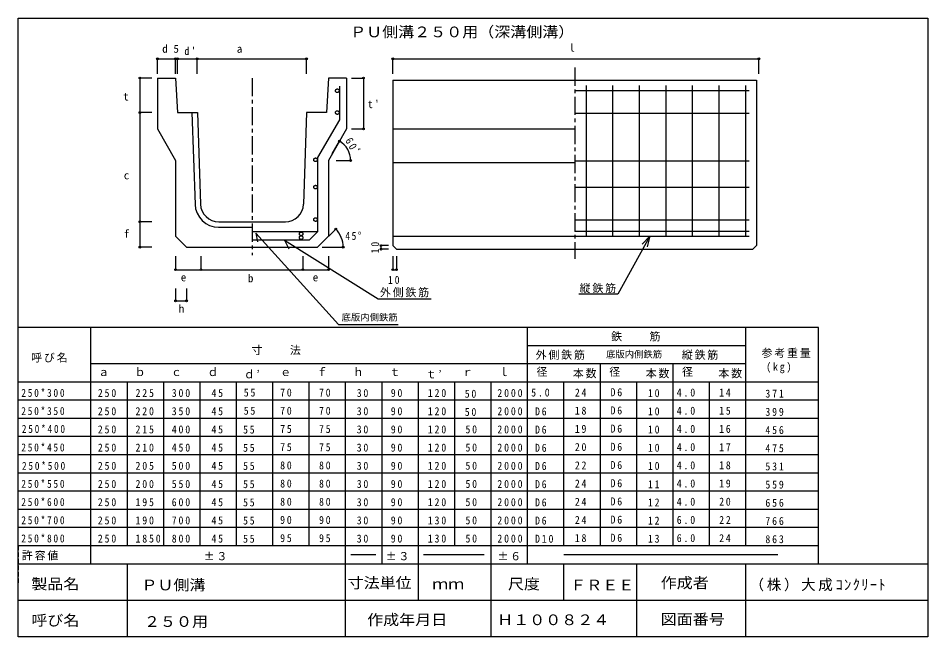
# Model space of a CAD drawing. Units: millimetres, scale not verified. Extents: x -1285 to 1215, y -900 to 800.
import ezdxf
from ezdxf.enums import TextEntityAlignment as Align

# ---------------------------------------------------------------- set-up
doc = ezdxf.new("R2010")
doc.units = ezdxf.units.MM
doc.header["$LTSCALE"] = 10
doc.header["$PDMODE"] = 32
doc.header["$PDSIZE"] = 5
doc.linetypes.add('CHAIN1', pattern=[8, 5, -1, 1, -1])
doc.linetypes.add('DASHED1', pattern=[1.8, 1.2, -0.6])
doc.layers.add('0-0', color=7, linetype='Continuous')
doc.styles.add('ＭＳ ゴシック', font='')
doc.styles.get('ＭＳ ゴシック').set_extended_font_data('MS Gothic')

msp = doc.modelspace()

# ---------------------------------------------------------------- linework, layer by layer
at = {"layer": '0-0', "color": 4}
for p, q in [((-902.37, 688.42), (-852.37, 688.42)), ((-902.37, 646.86), (-902.37, 688.42)), ((-492.37, 646.86), (-492.37, 688.42)), ((-255.57, 688.42), (750.65, 688.42)), ((-255.57, 646.86), (-255.57, 688.42)), ((750.65, 646.86), (750.65, 688.42)), ((-950.42, 635.6), (-950.42, 540.6)), ((-918.09, 635.6), (-950.42, 635.6)), ((-368.59, 635.6), (-336.27, 635.6)), ((-336.27, 635.6), (-336.27, 495.6)), ((-368.59, 495.6), (-336.27, 495.6)), ((-421.94, 427.07), (-401.81, 461.93)), ((-411.51, 409), (-371.25, 409)), ((-453.12, 179.85), (-412.34, 220.63)), ((-287.8, 165.06), (-287.8, 175.06)), ((-266.86, 175.06), (-287.8, 175.06)), ((-918.09, 170.6), (-950.42, 170.6)), ((-449.29, 170.6), (-391.62, 170.6)), ((-266.86, 165.06), (-287.8, 165.06)), ((-852.37, 145.84), (-852.37, 108.9)), ((-432.37, 145.84), (-432.37, 108.9)), ((-255.57, 145.84), (-255.57, 108.9)), ((-245.57, 145.84), (-245.57, 108.9)), ((-852.37, 108.9), (-782.61, 108.9)), ((-255.57, 108.9), (-245.57, 108.9)), ((-852.37, 57.27), (-852.37, 23.25)), ((-822.37, 57.27), (-822.37, 23.25)), ((-852.37, 23.25), (-822.37, 23.25))]:
    msp.add_line(p, q, dxfattribs=at)
at = {"layer": '0-0', "linetype": 'CHAIN1'}
for p, q in [((244.43, 664.27), (244.43, 138.63)), ((-642.37, 635.6), (-642.37, 148.64))]:
    msp.add_line(p, q, dxfattribs=at)
at = {"layer": '0-0'}
for p, q in [((-902.37, 635.6), (-852.37, 635.6)), ((-902.37, 635.6), (-902.37, 495.6)), ((-382.37, 635.6), (-432.37, 635.6)), ((-255.57, 630.06), (-255.57, 175.06)), ((-807.38, 540.6), (-798.97, 288.43)), ((-792.37, 540.6), (-783.98, 288.93)), ((-492.37, 540.6), (-500.76, 288.93)), ((-255.57, 496.32), (244.43, 496.32)), ((-432.37, 409), (-432.37, 200.6)), ((-255.57, 403.01), (244.43, 403.01)), ((-734.15, 225.6), (-642.37, 225.6)), ((-734.01, 240.6), (-550.73, 240.6)), ((-822.37, 170.6), (-852.37, 200.6)), ((-631.9, 208.88), (-627.16, 185.2)), ((-631.9, 208.88), (-404.42, -41.35)), ((-462.37, 170.6), (-432.37, 200.6)), ((-255.57, 200.6), (244.43, 200.6)), ((450.63, 200.73), (363.48, 41.43)), ((450.63, 200.73), (429.91, 179.04)), ((450.63, 200.73), (443.53, 171.58)), ((-553.43, 190.05), (-541.49, 166.17)), ((-553.43, 190.05), (-295.9, 29.09)), ((-255.57, 175.06), (-245.57, 165.06)), ((744.43, 175.06), (734.43, 165.06)), ((-822.37, 170.6), (-462.37, 170.6)), ((-245.57, 165.06), (734.43, 165.06)), ((-295.9, 29.09), (-149.99, 29.09)), ((363.48, 41.43), (255.58, 41.43)), ((915, -50), (-1285, -50)), ((-1085, -700), (-1085, -50)), ((-404.42, -41.35), (-241.06, -41.35)), ((115, -700), (115, -50)), ((715, -650), (715, -50)), ((915, -700), (915, -50)), ((715, -100), (115, -100)), ((715, -150), (-1085, -150)), ((315, -650), (315, -150)), ((515, -650), (515, -150)), ((915, -200), (-1285, -200)), ((-985, -650), (-985, -200)), ((-885, -650), (-885, -200)), ((-785, -650), (-785, -200)), ((-685, -650), (-685, -200)), ((-585, -650), (-585, -200)), ((-485, -650), (-485, -200)), ((-385, -700), (-385, -200)), ((-285, -700), (-285, -200)), ((-185, -700), (-185, -200)), ((-85, -650), (-85, -200)), ((15, -700), (15, -200)), ((215, -650), (215, -200)), ((415, -650), (415, -200)), ((615, -650), (615, -200)), ((915, -250), (-1285, -250)), ((915, -300), (-1285, -300)), ((915, -350), (-1285, -350)), ((915, -400), (-1285, -400)), ((915, -450), (-1285, -450)), ((915, -500), (-1285, -500)), ((915, -550), (-1285, -550)), ((915, -600), (-1285, -600)), ((915, -650), (-1285, -650)), ((-302.33, -675), (-370.82, -675)), ((-4.65, -675), (-170.82, -675)), ((802.66, -675), (215, -675))]:
    msp.add_line(p, q, dxfattribs=at)
at = {"layer": '0-0', "color": 2}
for p, q in [((244.43, 601.33), (723.8, 601.33)), ((275.8, 615.14), (275.8, 200.73)), ((348.8, 615.14), (348.8, 200.73)), ((421.8, 615.14), (421.8, 200.73)), ((494.8, 615.14), (494.8, 200.73)), ((567.8, 615.14), (567.8, 200.73)), ((640.8, 615.14), (640.8, 200.73)), ((713.8, 615.14), (713.8, 200.73)), ((244.43, 539.17), (723.8, 539.17)), ((-462.37, 417.04), (-462.37, 213.03)), ((244.43, 407.94), (723.8, 407.94)), ((244.43, 335.42), (723.8, 335.42)), ((244.43, 245.63), (723.8, 245.63)), ((-462.37, 213.03), (-642.37, 213.03)), ((-484.79, 190.6), (-462.37, 213.03)), ((244.43, 214.55), (723.8, 214.55)), ((244.43, 200.73), (723.8, 200.73)), ((-642.37, 190.6), (-484.79, 190.6)), ((1215, -700), (-1285, -700)), ((-985, -900), (-985, -700)), ((-385, -900), (-385, -700)), ((-185, -800), (-185, -700)), ((15, -900), (15, -700)), ((215, -800), (215, -700)), ((415, -900), (415, -700)), ((715, -900), (715, -700)), ((1215, -800), (-1285, -800))]:
    msp.add_line(p, q, dxfattribs=at)
at = {"layer": '0-0', "linetype": 'DASHED1'}
msp.add_line((-1285, -650), (-1285, -751.51), dxfattribs=at)
at = {"layer": '0-0', "color": 2}
msp.add_lwpolyline([(1215, -900), (-1285, -900), (-1285, 800), (1215, 800)], close=True, dxfattribs=at)
at = {"layer": '0-0', "color": 4}
for points in [[(-852.37, 646.86), (-852.37, 688.42), (-847.37, 688.42)], [(-847.37, 646.86), (-847.37, 688.42), (-793.33, 688.42)], [(-793.33, 646.86), (-793.33, 688.42), (-492.37, 688.42)], [(-918.09, 540.6), (-950.42, 540.6), (-950.42, 240.6)], [(-918.09, 240.6), (-950.42, 240.6), (-950.42, 170.6)], [(-782.61, 145.84), (-782.61, 108.9), (-502.37, 108.9)], [(-502.37, 145.84), (-502.37, 108.9), (-432.37, 108.9)]]:
    msp.add_lwpolyline(points, dxfattribs=at)
at = {"layer": '0-0'}
for points in [[(-852.37, 635.6), (-847.37, 540.6), (-792.37, 540.6)], [(-432.37, 635.6), (-437.37, 540.6), (-492.37, 540.6)], [(-382.37, 635.6), (-382.37, 495.6), (-432.37, 409)], [(-255.57, 630.06), (744.43, 630.06), (744.43, 175.06)], [(-902.37, 495.6), (-852.37, 409), (-852.37, 200.6)]]:
    msp.add_lwpolyline(points, dxfattribs=at)
at = {"layer": '0-0', "color": 2}
msp.add_lwpolyline([(-402.37, 613.25), (-402.37, 520.96), (-462.37, 417.04)], dxfattribs=at)
at = {"layer": '0-0', "linetype": 'CHAIN1'}
for centre in [(-407.93, 600.52), (-407.93, 540.69), (-467.75, 410.85), (-467.75, 335.75), (-467.75, 246.65), (-507.3, 207.28), (-507.3, 196.92)]:
    msp.add_circle(centre, 5, dxfattribs=at)
at = {"layer": '0-0', "color": 4}
for centre, radius, end in [((-432.37, 409), 61.12, 60.00003), ((-462.37, 170.6), 70.75, 45.00008)]:
    msp.add_arc(centre, radius, 0, end, dxfattribs=at)
at = {"layer": '0-0'}
for centre, radius, start, end in [((-734.01, 290.6), 65, 181.90918, 270), ((-734.01, 290.6), 50, 181.90918, 270), ((-550.73, 290.6), 50, 270, 358.09082)]:
    msp.add_arc(centre, radius, start, end, dxfattribs=at)
at = {"layer": '0-0', "color": 4}
for p in [(-902.37, 688.42), (-852.37, 688.42), (-847.37, 688.42), (-793.33, 688.42), (-492.37, 688.42), (-255.57, 688.42), (750.65, 688.42), (-950.42, 635.6), (-336.27, 635.6), (-950.42, 540.6), (-336.27, 495.6), (-401.81, 461.93), (-371.25, 409), (-950.42, 240.6), (-412.34, 220.63), (-287.8, 175.06), (-950.42, 170.6), (-391.62, 170.6), (-287.8, 165.06), (-852.37, 108.9), (-782.61, 108.9), (-502.37, 108.9), (-432.37, 108.9), (-255.57, 108.9), (-245.57, 108.9), (-852.37, 23.25), (-822.37, 23.25)]:
    msp.add_point(p, dxfattribs=at)

# ---------------------------------------------------------------- texts
at = {"layer": '0-0', "style": 'ＭＳ ゴシック', "width": 1.1}
for s, p in [('ＰＵ側溝２５０用（深溝側溝）', (-372.68, 738.88)), ('製品名', (-1248.93, -778.22)), ('ＰＵ側溝', (-946.41, -781.07)), ('寸法単位', (-379.5, -775.24)), ('ｍｍ', (-147.26, -778.22)), ('尺度', (61.17, -778.22)), ('ＦＲＥＥ', (232.28, -781.07)), ('作成者', (480.99, -775.24)), ('呼び名', (-1248.93, -878.22)), ('２５０用', (-939.24, -881.49)), ('作成年月日', (-325.91, -876.47)), ('Ｈ１００８２４', (31.45, -876.71)), ('図面番号', (480.99, -875.24))]:
    msp.add_text(s, height=29.33, dxfattribs=at).set_placement(p, align=Align.BOTTOM_LEFT)
at = {"layer": '0-0', "style": 'ＭＳ ゴシック'}
for s, height, p in [('d', 21.99, (-889.19, 698.42)), ('5', 21.99, (-858.25, 698.42)), ('l', 21.99, (229.84, 701.34)), ('a', 21.99, (-684.25, 698.42)), ('t', 21.99, (-996.13, 567.18)), ('c', 21.99, (-994.8, 350.68)), ('f', 21.99, (-994.8, 189.96)), ('e', 21.99, (-838.07, 70.42)), ('b', 21.99, (-653.44, 67.76)), ('e', 21.99, (-475.46, 70.42)), ('h', 21.99, (-843.67, -15.64)), ('底版内側鉄筋', 18.33, (-396.18, -36.78)), ('底版内側鉄筋', 18.33, (330.71, -138.34)), ('ａ', 21.99, (-1065, -190)), ('ｂ', 21.99, (-965, -190)), ('ｃ', 21.99, (-865, -190)), ('ｄ', 21.99, (-765, -190)), ('ｅ', 21.99, (-565, -190)), ('ｆ', 21.99, (-465, -190)), ('ｈ', 21.99, (-365, -190)), ('ｔ', 21.99, (-265, -190)), ('ｒ', 21.99, (-65, -190)), ('ｌ', 21.99, (35, -190)), ('径', 21.99, (139.54, -189.71)), ('径', 21.99, (339.54, -189.71)), ('径', 21.99, (539.54, -189.71))]:
    msp.add_text(s, height=height, dxfattribs=at).set_placement(p, align=Align.BOTTOM_LEFT)
at = {"layer": '0-0', "attachment_point": 7, "style": 'ＭＳ ゴシック'}
for s, insert, char_height in [("\\T1.36;\\W0.9;d'", (-828.29, 698.42), 21.99), ("\\T1.36;\\W0.9;t'", (-324.04, 552.57), 21.99), ('\\T1.27;\\W0.9;45°', (-385.99, 190.55), 21.99), ('\\T1.36;\\W0.9;10', (-268.61, 69.52), 21.99), ('\\T1.36;\\W0.9;10', (-268.61, 69.52), 21.99), ('\\T1.17;外側鉄筋', (-290.87, 32.95), 21.99), ('\\T1.17;縦鉄筋', (258.04, 44.33), 21.99), ('\\T1.17;鉄\u3000\u3000筋', (344.92, -88.31), 21.99), ('\\T1.17;寸\u3000\u3000法', (-643.63, -125.87), 21.99), ('\\T1.17;呼び名', (-1249.48, -146.56), 21.99), ('\\T1.17;外側鉄筋', (137.23, -138.92), 21.99), ('\\T1.17;縦鉄筋', (538.96, -138.92), 21.99), ('\\T1.17;参考重量', (757.99, -133.85), 21.99), ('\\T1.38;\\W0.9;(kg)', (770.95, -175.96), 21.99), ('\\T1.17;ｄ’', (-665, -190), 21.99), ('\\T1.17;ｔ’', (-165, -190), 21.99), ('\\T1.17;本数', (239.54, -189.71), 21.99), ('\\T1.17;本数', (439.54, -189.71), 21.99), ('\\T1.17;本数', (639.54, -189.71), 21.99), ('\\T1.39;\\W0.85;250*300', (-1276.37, -240.92), 21.99), ('\\T1.38;\\W0.9;250', (-1066.17, -241.32), 21.99), ('\\T1.38;\\W0.9;225', (-962.57, -241.32), 21.99), ('\\T1.38;\\W0.9;300', (-862.95, -241.32), 21.99), ('\\T1.36;\\W0.9;45', (-753.75, -241.32), 21.99), ('\\T1.36;\\W0.9;55', (-665, -240), 21.99), ('\\T1.36;\\W0.9;70', (-565, -240), 21.99), ('\\T1.36;\\W0.9;70', (-458.14, -240.21), 21.99), ('\\T1.36;\\W0.9;30', (-354.51, -241.32), 21.99), ('\\T1.36;\\W0.9;90', (-260.87, -241.32), 21.99), ('\\T1.38;\\W0.9;120', (-159.26, -241.32), 21.99), ('\\T1.36;\\W0.9;50', (-57.65, -243.32), 21.99), ('\\T1.38;\\W0.9;2000', (32, -241.32), 21.99), ('\\T1.38;\\W0.9;5.0', (125, -240), 21.99), ('\\T1.36;\\W0.9;24', (244.93, -239.85), 21.99), ('\\T1.36;\\W0.9;D6', (343.12, -239.24), 21.99), ('\\T1.36;\\W0.9;10', (445.91, -241.64), 21.99), ('\\T1.38;\\W0.9;4.0', (525, -240), 21.99), ('\\T1.36;\\W0.9;14', (641.51, -239.85), 21.99), ('\\T1.38;\\W0.9;371', (768.59, -242.99), 21.99), ('\\T1.39;\\W0.85;250*350', (-1276.37, -290.92), 21.99), ('\\T1.38;\\W0.9;250', (-1066.17, -291.32), 21.99), ('\\T1.38;\\W0.9;220', (-962.57, -291.32), 21.99), ('\\T1.38;\\W0.9;350', (-862.95, -291.32), 21.99), ('\\T1.36;\\W0.9;45', (-753.75, -291.32), 21.99), ('\\T1.36;\\W0.9;55', (-665, -290), 21.99), ('\\T1.36;\\W0.9;70', (-565, -290), 21.99), ('\\T1.36;\\W0.9;70', (-458.14, -290.21), 21.99), ('\\T1.36;\\W0.9;30', (-354.51, -291.32), 21.99), ('\\T1.36;\\W0.9;90', (-260.87, -291.32), 21.99), ('\\T1.38;\\W0.9;120', (-159.26, -291.32), 21.99), ('\\T1.36;\\W0.9;50', (-57.65, -293.32), 21.99), ('\\T1.38;\\W0.9;2000', (32, -291.32), 21.99), ('\\T1.36;\\W0.9;D6', (135.47, -291.89), 21.99), ('\\T1.36;\\W0.9;18', (244.93, -289.85), 21.99), ('\\T1.36;\\W0.9;D6', (343.12, -289.24), 21.99), ('\\T1.36;\\W0.9;10', (445.91, -291.64), 21.99), ('\\T1.38;\\W0.9;4.0', (525, -290), 21.99), ('\\T1.36;\\W0.9;15', (641.51, -289.85), 21.99), ('\\T1.38;\\W0.9;399', (768.59, -292.99), 21.99), ('\\T1.39;\\W0.85;250*400', (-1275, -340), 21.99), ('\\T1.38;\\W0.9;250', (-1066.17, -341.32), 21.99), ('\\T1.38;\\W0.9;215', (-962.57, -341.32), 21.99), ('\\T1.38;\\W0.9;400', (-862.95, -341.32), 21.99), ('\\T1.36;\\W0.9;45', (-753.75, -341.32), 21.99), ('\\T1.36;\\W0.9;55', (-666.99, -341.8), 21.99), ('\\T1.36;\\W0.9;75', (-565, -340), 21.99), ('\\T1.36;\\W0.9;75', (-458.14, -340.21), 21.99), ('\\T1.36;\\W0.9;30', (-354.51, -341.32), 21.99), ('\\T1.36;\\W0.9;90', (-260.87, -341.32), 21.99), ('\\T1.38;\\W0.9;120', (-159.26, -341.32), 21.99), ('\\T1.36;\\W0.9;50', (-55.66, -341.13), 21.99), ('\\T1.38;\\W0.9;2000', (32, -341.32), 21.99), ('\\T1.36;\\W0.9;D6', (135.47, -341.89), 21.99), ('\\T1.36;\\W0.9;19', (244.93, -339.85), 21.99), ('\\T1.36;\\W0.9;D6', (343.12, -339.24), 21.99), ('\\T1.36;\\W0.9;10', (445.91, -341.64), 21.99), ('\\T1.38;\\W0.9;4.0', (525, -340), 21.99), ('\\T1.36;\\W0.9;16', (641.51, -339.85), 21.99), ('\\T1.38;\\W0.9;456', (768.59, -342.99), 21.99), ('\\T1.39;\\W0.85;250*450', (-1276.37, -390.92), 21.99), ('\\T1.38;\\W0.9;250', (-1066.17, -391.32), 21.99), ('\\T1.38;\\W0.9;210', (-962.57, -391.32), 21.99), ('\\T1.38;\\W0.9;450', (-862.95, -391.32), 21.99), ('\\T1.36;\\W0.9;45', (-753.75, -391.32), 21.99), ('\\T1.36;\\W0.9;55', (-666.99, -391.8), 21.99), ('\\T1.36;\\W0.9;75', (-565, -390), 21.99), ('\\T1.36;\\W0.9;75', (-458.14, -390.21), 21.99), ('\\T1.36;\\W0.9;30', (-354.51, -391.32), 21.99), ('\\T1.36;\\W0.9;90', (-260.87, -391.32), 21.99), ('\\T1.38;\\W0.9;120', (-159.26, -391.32), 21.99), ('\\T1.36;\\W0.9;50', (-55.66, -391.13), 21.99), ('\\T1.38;\\W0.9;2000', (32, -391.32), 21.99), ('\\T1.36;\\W0.9;D6', (135.47, -391.89), 21.99), ('\\T1.36;\\W0.9;20', (244.93, -389.85), 21.99), ('\\T1.36;\\W0.9;D6', (343.12, -389.24), 21.99), ('\\T1.36;\\W0.9;10', (445.91, -391.64), 21.99), ('\\T1.38;\\W0.9;4.0', (525, -390), 21.99), ('\\T1.36;\\W0.9;17', (641.51, -389.85), 21.99), ('\\T1.38;\\W0.9;475', (768.59, -392.99), 21.99), ('\\T1.39;\\W0.85;250*500', (-1274.58, -441.48), 21.99), ('\\T1.38;\\W0.9;250', (-1066.17, -441.32), 21.99), ('\\T1.38;\\W0.9;205', (-962.57, -441.32), 21.99), ('\\T1.38;\\W0.9;500', (-862.95, -441.32), 21.99), ('\\T1.36;\\W0.9;45', (-753.75, -441.32), 21.99), ('\\T1.36;\\W0.9;55', (-666.99, -441.8), 21.99), ('\\T1.36;\\W0.9;80', (-565, -440), 21.99), ('\\T1.36;\\W0.9;80', (-458.14, -440.21), 21.99), ('\\T1.36;\\W0.9;30', (-354.51, -441.32), 21.99), ('\\T1.36;\\W0.9;90', (-260.87, -441.32), 21.99), ('\\T1.38;\\W0.9;120', (-159.26, -441.32), 21.99), ('\\T1.36;\\W0.9;50', (-55.66, -441.13), 21.99), ('\\T1.38;\\W0.9;2000', (32, -441.32), 21.99), ('\\T1.36;\\W0.9;D6', (135.47, -441.89), 21.99), ('\\T1.36;\\W0.9;22', (244.93, -439.85), 21.99), ('\\T1.36;\\W0.9;D6', (343.12, -439.24), 21.99), ('\\T1.36;\\W0.9;10', (445.91, -441.64), 21.99), ('\\T1.38;\\W0.9;4.0', (525, -440), 21.99), ('\\T1.36;\\W0.9;18', (641.51, -439.85), 21.99), ('\\T1.38;\\W0.9;531', (768.59, -442.99), 21.99), ('\\T1.39;\\W0.85;250*550', (-1276.37, -490.92), 21.99), ('\\T1.38;\\W0.9;250', (-1066.17, -491.32), 21.99), ('\\T1.38;\\W0.9;200', (-962.57, -491.32), 21.99), ('\\T1.38;\\W0.9;550', (-862.95, -491.32), 21.99), ('\\T1.36;\\W0.9;45', (-753.75, -491.32), 21.99), ('\\T1.36;\\W0.9;55', (-666.99, -491.8), 21.99), ('\\T1.36;\\W0.9;80', (-565, -490), 21.99), ('\\T1.36;\\W0.9;80', (-458.14, -490.21), 21.99), ('\\T1.36;\\W0.9;30', (-354.51, -491.32), 21.99), ('\\T1.36;\\W0.9;90', (-260.87, -491.32), 21.99), ('\\T1.38;\\W0.9;120', (-159.26, -491.32), 21.99), ('\\T1.36;\\W0.9;50', (-55.66, -491.13), 21.99), ('\\T1.38;\\W0.9;2000', (32, -491.32), 21.99), ('\\T1.36;\\W0.9;D6', (135.47, -491.89), 21.99), ('\\T1.36;\\W0.9;24', (244.93, -489.85), 21.99), ('\\T1.36;\\W0.9;D6', (343.12, -489.24), 21.99), ('\\T1.36;\\W0.9;11', (445.91, -491.64), 21.99), ('\\T1.38;\\W0.9;4.0', (525, -490), 21.99), ('\\T1.36;\\W0.9;19', (641.51, -489.85), 21.99), ('\\T1.38;\\W0.9;559', (768.59, -492.99), 21.99), ('\\T1.39;\\W0.85;250*600', (-1276.37, -540.92), 21.99), ('\\T1.38;\\W0.9;250', (-1066.17, -541.32), 21.99), ('\\T1.38;\\W0.9;195', (-962.57, -541.32), 21.99), ('\\T1.38;\\W0.9;600', (-862.95, -541.32), 21.99), ('\\T1.36;\\W0.9;45', (-753.75, -541.32), 21.99), ('\\T1.36;\\W0.9;55', (-666.99, -541.8), 21.99), ('\\T1.36;\\W0.9;80', (-565, -540), 21.99), ('\\T1.36;\\W0.9;80', (-458.14, -540.21), 21.99), ('\\T1.36;\\W0.9;30', (-354.51, -541.32), 21.99), ('\\T1.36;\\W0.9;90', (-260.87, -541.32), 21.99), ('\\T1.38;\\W0.9;120', (-159.26, -541.32), 21.99), ('\\T1.36;\\W0.9;50', (-55.66, -541.13), 21.99), ('\\T1.38;\\W0.9;2000', (32, -541.32), 21.99), ('\\T1.36;\\W0.9;D6', (135.47, -541.89), 21.99), ('\\T1.36;\\W0.9;24', (244.93, -539.85), 21.99), ('\\T1.36;\\W0.9;D6', (343.12, -539.24), 21.99), ('\\T1.36;\\W0.9;12', (445.91, -541.64), 21.99), ('\\T1.38;\\W0.9;4.0', (525, -540), 21.99), ('\\T1.36;\\W0.9;20', (641.51, -539.85), 21.99), ('\\T1.38;\\W0.9;656', (768.59, -542.99), 21.99), ('\\T1.39;\\W0.85;250*700', (-1276.37, -590.92), 21.99), ('\\T1.38;\\W0.9;250', (-1066.17, -591.32), 21.99), ('\\T1.38;\\W0.9;190', (-962.57, -591.32), 21.99), ('\\T1.38;\\W0.9;700', (-862.95, -591.32), 21.99), ('\\T1.36;\\W0.9;45', (-753.75, -591.32), 21.99), ('\\T1.36;\\W0.9;55', (-666.99, -591.8), 21.99), ('\\T1.36;\\W0.9;90', (-565, -590), 21.99), ('\\T1.36;\\W0.9;90', (-458.14, -590.21), 21.99), ('\\T1.36;\\W0.9;30', (-354.51, -591.32), 21.99), ('\\T1.36;\\W0.9;90', (-260.87, -591.32), 21.99), ('\\T1.38;\\W0.9;130', (-159.26, -591.32), 21.99), ('\\T1.36;\\W0.9;50', (-55.66, -591.13), 21.99), ('\\T1.38;\\W0.9;2000', (32, -591.32), 21.99), ('\\T1.36;\\W0.9;D6', (135.47, -591.89), 21.99), ('\\T1.36;\\W0.9;24', (244.93, -589.85), 21.99), ('\\T1.36;\\W0.9;D6', (343.12, -589.24), 21.99), ('\\T1.36;\\W0.9;12', (445.91, -591.64), 21.99), ('\\T1.38;\\W0.9;6.0', (525, -590), 21.99), ('\\T1.36;\\W0.9;22', (641.51, -589.85), 21.99), ('\\T1.38;\\W0.9;766', (768.59, -592.99), 21.99), ('\\T1.39;\\W0.85;250*800', (-1276.37, -640.92), 21.99), ('\\T1.38;\\W0.9;250', (-1066.17, -641.32), 21.99), ('\\T1.38;\\W0.9;1850', (-962.57, -641.32), 21.99), ('\\T1.38;\\W0.9;800', (-862.95, -641.32), 21.99), ('\\T1.36;\\W0.9;45', (-753.75, -641.32), 21.99), ('\\T1.36;\\W0.9;55', (-666.99, -641.8), 21.99), ('\\T1.36;\\W0.9;95', (-565, -640), 21.99), ('\\T1.36;\\W0.9;95', (-458.14, -640.21), 21.99), ('\\T1.36;\\W0.9;30', (-354.51, -641.32), 21.99), ('\\T1.36;\\W0.9;90', (-260.87, -641.32), 21.99), ('\\T1.38;\\W0.9;130', (-159.26, -641.32), 21.99), ('\\T1.36;\\W0.9;50', (-55.66, -641.13), 21.99), ('\\T1.38;\\W0.9;2000', (32, -641.32), 21.99), ('\\T1.38;\\W0.9;D10', (135.47, -641.89), 21.99), ('\\T1.36;\\W0.9;18', (244.93, -639.85), 21.99), ('\\T1.36;\\W0.9;D6', (343.12, -639.24), 21.99), ('\\T1.36;\\W0.9;13', (445.91, -641.64), 21.99), ('\\T1.38;\\W0.9;6.0', (525, -640), 21.99), ('\\T1.36;\\W0.9;24', (641.51, -639.85), 21.99), ('\\T1.38;\\W0.9;863', (768.59, -642.99), 21.99), ('\\T1.17;許容値', (-1275, -690), 21.99), ('\\T1.17;±３', (-775.13, -690), 21.99), ('\\T1.17;±３', (-275, -690), 21.99), ('\\T1.17;±６', (32.19, -690), 21.99), ('\\T1.18;（株）大成ｺﾝｸﾘｰﾄ', (725.14, -775.24), 29.33)]:
    msp.add_mtext(s, dxfattribs=dict(at, insert=insert, char_height=char_height))
at = {"layer": '0-0', "char_height": 21.99, "attachment_point": 7, "style": 'ＭＳ ゴシック'}
for s, insert, rotation in [('\\T1.38;\\W0.9;60ﾟ', (-387.61, 463.71), 300), ('\\T1.36;\\W0.9;10', (-292.8, 153.81), 90)]:
    msp.add_mtext(s, dxfattribs=dict(at, insert=insert, rotation=rotation))

doc.saveas('drawing.dxf')
